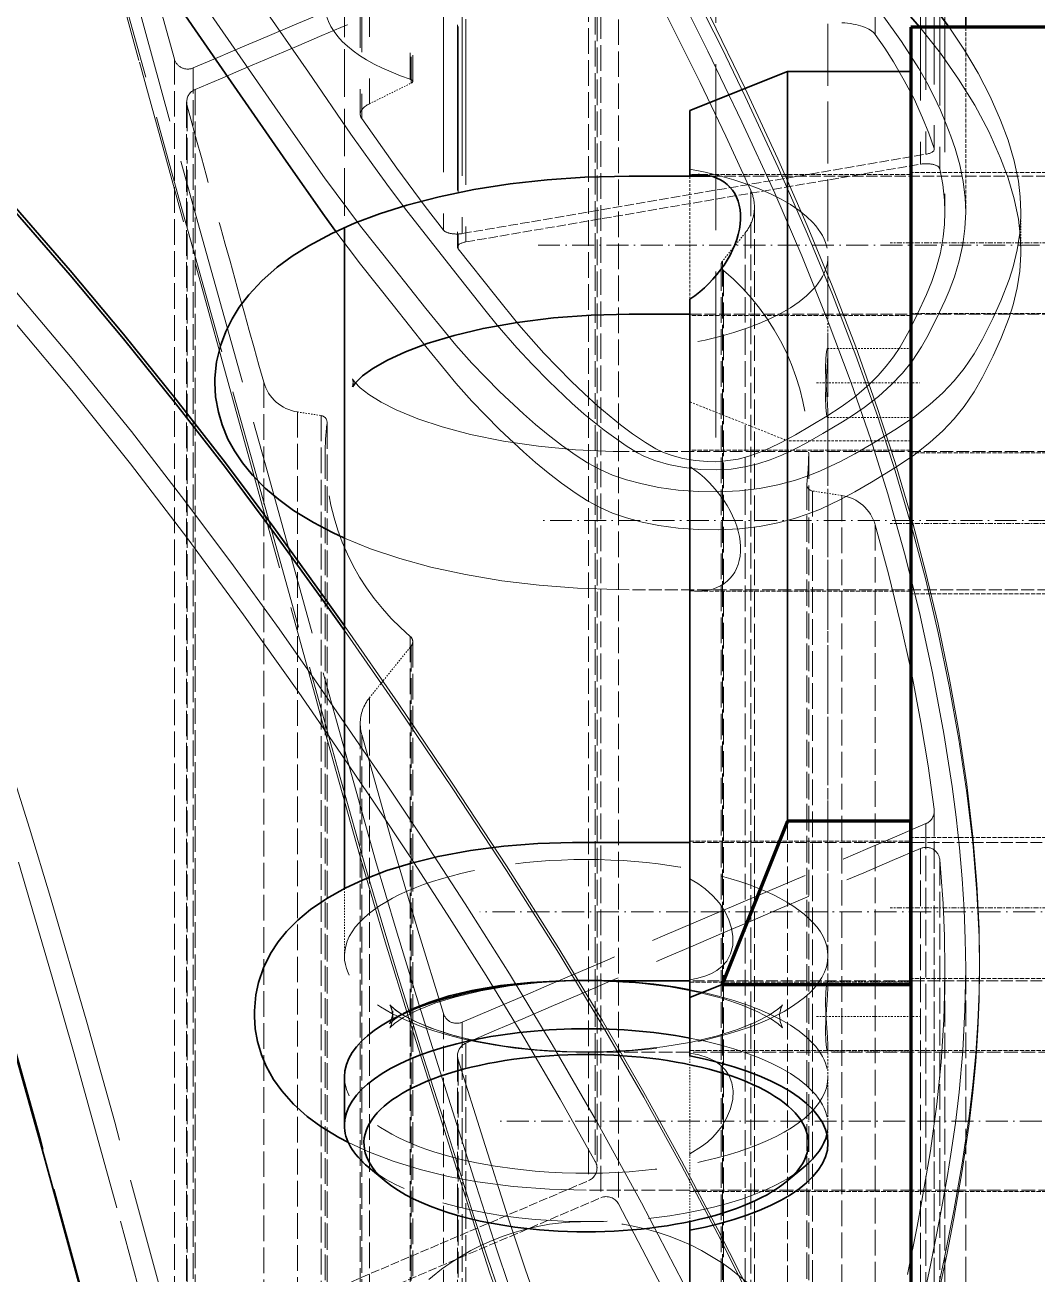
# Model space of a CAD drawing. Header units: millimetres. Extents: x 4398 to 33805, y 3079 to 23874.
# Drawn here: x 13960.8 to 14034, y 11442.7 to 11533.1 of the extents above; entities that cross this region are included whole.
import ezdxf

# ---------------------------------------------------------------- set-up
doc = ezdxf.new("R2010")
doc.units = ezdxf.units.MM
doc.linetypes.add('DASHDOT', pattern=[18.5, 12, -3, 0.5, -3])
doc.linetypes.add('DASHED', pattern=[15, 12, -3])

# ---------------------------------------------------------------- blocks, each defined once
blk = doc.blocks.new('A$C55E021B5')
at = {"color": 7, "linetype": 'DASHED', "lineweight": 13}
for p, q in [((1196.273, 1962.982), (1196.273, 1211.001)), ((1229.757, 1959.518), (1229.757, 1207.614)), ((1229.867, 1959.389), (1229.867, 1207.489)), ((1229.933, 1959.675), (1229.933, 1207.766)), ((1232.892, 1957.831), (1232.892, 1205.987)), ((1233.446, 1956.715), (1233.446, 1204.92)), ((1233.553, 1957.048), (1233.553, 1205.238)), ((1192.012, 1954.433), (1192.012, 1202.757)), ((1192.003, 1954.38), (1192.003, 1202.707)), ((1192.61, 1953.99), (1192.61, 1202.34)), ((1191.608, 1952.873), (1191.608, 1201.293)), ((1192.998, 1953.225), (1192.998, 1201.623)), ((1191.233, 1949.479), (1191.233, 1198.149)), ((1226.184, 1947.782), (1226.184, 1196.596)), ((1227.532, 1948.053), (1227.532, 1196.843)), ((1225.909, 1947.118), (1225.909, 1195.992)), ((1226.468, 1946.58), (1226.468, 1195.504)), ((1226.515, 1946.714), (1226.515, 1195.626)), ((1207.823, 1928.848), (1207.823, 1180.087))]:
    blk.add_line(p, q, dxfattribs=at)
at = {"color": 7, "linetype": 'DASHED', "lineweight": 13, "ltscale": 0.374806}
blk.add_line((1199.701, 1369.197), (1199.701, 1144.314), dxfattribs=at)
at = {"color": 7, "linetype": 'DASHED', "lineweight": 13, "ltscale": 0.286951}
blk.add_line((1234.701, 1369.197), (1234.701, 1197.026), dxfattribs=at)
at = {"color": 7, "lineweight": 35, "ltscale": 0.059854}
blk.add_line((1189.733, 1247.442), (1189.733, 1211.53), dxfattribs=at)
at = {"color": 7, "linetype": 'DASHED', "lineweight": 13, "ltscale": 0.15445}
blk.add_line((1216.417, 1221.642), (1216.417, 1128.972), dxfattribs=at)
at = {"color": 7, "linetype": 'DASHED', "lineweight": 13, "ltscale": 0.154446}
blk.add_line((1216.541, 1222.118), (1216.541, 1129.451), dxfattribs=at)
at = {"color": 7, "linetype": 'DASHED', "lineweight": 13, "ltscale": 0.154457}
blk.add_line((1217.023, 1220.733), (1217.023, 1128.059), dxfattribs=at)
at = {"color": 7, "linetype": 'DASHED', "lineweight": 13, "ltscale": 0.154467}
blk.add_line((1216.136, 1219.496), (1216.136, 1126.816), dxfattribs=at)
at = {"color": 7, "linetype": 'DASHED', "lineweight": 13, "ltscale": 0.15447}
blk.add_line((1214.86, 1219.053), (1214.86, 1126.371), dxfattribs=at)
at = {"color": 7, "lineweight": 35, "ltscale": 0.025}
blk.add_line((1193.701, 1211.53), (1178.701, 1211.53), dxfattribs=at)
at = {"color": 7, "lineweight": 140, "ltscale": 0.025}
blk.add_line((1178.701, 1211.53), (1193.701, 1211.53), dxfattribs=at)
at = {"color": 7, "linetype": 'DASHED', "lineweight": 13, "ltscale": 0.022307}
blk.add_line((1189.733, 1211.53), (1189.733, 1198.146), dxfattribs=at)
at = {"color": 7, "lineweight": 35, "ltscale": 0.2}
blk.add_line((1193.701, 1211.53), (1193.701, 1091.53), dxfattribs=at)
at = {"color": 7, "lineweight": 140, "ltscale": 0.2}
blk.add_line((1193.701, 1211.53), (1193.701, 1091.53), dxfattribs=at)
at = {"color": 7, "linetype": 'DASHED', "lineweight": 13, "ltscale": 0.154535}
blk.add_line((1247.01, 1209.231), (1247.01, 1116.51), dxfattribs=at)
at = {"color": 7, "linetype": 'DASHED', "lineweight": 13, "ltscale": 0.090408}
blk.add_line((1193.701, 1154.077), (1193.701, 1208.322), dxfattribs=at)
at = {"color": 7, "lineweight": 35, "ltscale": 0.014882}
for p, q in [((1202.63, 1208.322), (1193.701, 1208.322)), ((1202.63, 1154.077), (1193.701, 1154.077))]:
    blk.add_line(p, q, dxfattribs=at)
at = {"color": 7, "lineweight": 35, "ltscale": 0.012688}
blk.add_line((1202.63, 1208.322), (1209.701, 1205.502), dxfattribs=at)
at = {"color": 7, "lineweight": 35, "ltscale": 0.090408}
blk.add_line((1202.63, 1154.077), (1202.63, 1208.322), dxfattribs=at)
at = {"color": 7, "linetype": 'DASHED', "lineweight": 13, "ltscale": 0.154538}
blk.add_line((1245.651, 1208.58), (1245.651, 1115.857), dxfattribs=at)
at = {"color": 7, "linetype": 'DASHED', "lineweight": 13, "ltscale": 0.005629}
blk.add_line((1232.892, 1205.987), (1229.867, 1207.489), dxfattribs=at)
at = {"color": 7, "linetype": 'DASHED', "lineweight": 13, "ltscale": 0.154546}
blk.add_line((1245.514, 1207.022), (1245.514, 1114.294), dxfattribs=at)
at = {"color": 7, "linetype": 'DASHED', "lineweight": 13, "ltscale": 0.154551}
blk.add_line((1246.12, 1206.112), (1246.12, 1113.381), dxfattribs=at)
at = {"color": 7, "lineweight": 35, "ltscale": 0.007801}
blk.add_line((1209.701, 1200.821), (1209.701, 1205.502), dxfattribs=at)
at = {"color": 7, "linetype": 'DASHED', "lineweight": 13, "ltscale": 0.154552}
blk.add_line((1246.085, 1205.852), (1246.085, 1113.121), dxfattribs=at)
at = {"color": 7, "linetype": 'DASHED', "lineweight": 13, "ltscale": 0.05677}
blk.add_line((1226.184, 1196.596), (1192.61, 1202.34), dxfattribs=at)
at = {"color": 7, "linetype": 'DASHED', "lineweight": 13, "ltscale": 0.055648}
blk.add_line((1225.909, 1195.992), (1192.998, 1201.623), dxfattribs=at)
at = {"color": 7, "linetype": 'DASHED', "lineweight": 13, "ltscale": 0.068356}
blk.add_line((1208.214, 1200.762), (1167.201, 1200.762), dxfattribs=at)
at = {"color": 7, "linetype": 'DASHED', "lineweight": 13, "ltscale": 0.025}
for p, q in [((1178.701, 1201.017), (1193.701, 1201.017)), ((1178.701, 1190.817), (1193.701, 1190.817)), ((1178.701, 1180.723), (1193.701, 1180.723)), ((1178.701, 1170.523), (1193.701, 1170.523)), ((1178.701, 1152.886), (1193.701, 1152.886)), ((1178.701, 1142.686), (1193.701, 1142.686)), ((1178.701, 1137.462), (1193.701, 1137.462)), ((1178.701, 1127.262), (1193.701, 1127.262))]:
    blk.add_line(p, q, dxfattribs=at)
at = {"color": 7, "linetype": 'DASHED', "lineweight": 13, "ltscale": 0.025658}
for p, q in [((1193.701, 1200.862), (1209.096, 1200.862)), ((1193.701, 1170.721), (1209.096, 1170.721))]:
    blk.add_line(p, q, dxfattribs=at)
at = {"color": 7, "lineweight": 35, "ltscale": 0.009775}
blk.add_line((1214.079, 1200.762), (1208.214, 1200.762), dxfattribs=at)
at = {"color": 7, "lineweight": 35, "ltscale": 9.91821e-05}
blk.add_line((1209.701, 1200.821), (1209.701, 1200.762), dxfattribs=at)
at = {"color": 7, "linetype": 'DASHED', "lineweight": 13, "ltscale": 0.015967}
blk.add_line((1209.701, 1200.762), (1209.701, 1191.182), dxfattribs=at)
at = {"color": 7, "linetype": 'DASHED', "lineweight": 13, "ltscale": 0.154579}
blk.add_line((1205.286, 1199.715), (1205.286, 1106.968), dxfattribs=at)
at = {"color": 7, "linetype": 'DASHED', "lineweight": 13, "ltscale": 0.004585}
blk.add_line((1185.733, 1198.147), (1185.733, 1195.396), dxfattribs=at)
at = {"color": 7, "linetype": 'DASHED', "lineweight": 13, "ltscale": 0.154583}
for p, q in [((1205.027, 1198.506), (1205.027, 1105.756)), ((1232.892, 1162.999), (1232.892, 1070.25))]:
    blk.add_line(p, q, dxfattribs=at)
at = {"color": 7, "lineweight": 35, "ltscale": 0.079728}
blk.add_line((1234.701, 1197.026), (1234.701, 1149.189), dxfattribs=at)
at = {"color": 7, "linetype": 'DASHED', "lineweight": 13, "ltscale": 0.154589}
blk.add_line((1205.688, 1196.643), (1205.688, 1103.889), dxfattribs=at)
at = {"color": 7, "linetype": 'DASHED', "lineweight": 13, "ltscale": 0.004339}
blk.add_line((1205.688, 1196.643), (1207.327, 1194.62), dxfattribs=at)
at = {"color": 7, "linetype": 'DASHDOT', "lineweight": 13, "ltscale": 0.132204}
blk.add_line((1220.689, 1195.762), (1141.367, 1195.762), dxfattribs=at)
at = {"color": 7, "linetype": 'DASHDOT', "lineweight": 13, "ltscale": 0.03}
for p, q in [((1177.201, 1195.917), (1195.201, 1195.917)), ((1177.201, 1175.623), (1195.201, 1175.623)), ((1177.201, 1147.786), (1195.201, 1147.786))]:
    blk.add_line(p, q, dxfattribs=at)
at = {"color": 7, "linetype": 'DASHED', "lineweight": 13, "ltscale": 0.011463}
for p, q in [((1199.701, 1188.084), (1199.701, 1194.962)), ((1199.701, 1130.769), (1199.701, 1137.647))]:
    blk.add_line(p, q, dxfattribs=at)
at = {"color": 7, "linetype": 'DASHED', "lineweight": 13, "ltscale": 0.154595}
for p, q in [((1207.327, 1194.62), (1207.327, 1101.863)), ((1229.867, 1166.747), (1229.867, 1073.99))]:
    blk.add_line(p, q, dxfattribs=at)
at = {"color": 7, "linetype": 'DASHED', "lineweight": 13, "ltscale": 0.154596}
for p, q in [((1207.437, 1194.309), (1207.437, 1101.552)), ((1229.757, 1167.059), (1229.757, 1074.302))]:
    blk.add_line(p, q, dxfattribs=at)
at = {"color": 7, "linetype": 'DASHED', "lineweight": 13, "ltscale": 0.154597}
for p, q in [((1207.261, 1193.932), (1207.261, 1101.173)), ((1229.933, 1167.438), (1229.933, 1074.68))]:
    blk.add_line(p, q, dxfattribs=at)
at = {"color": 7, "lineweight": 35, "ltscale": 0.084221}
blk.add_line((1209.701, 1141.31), (1209.701, 1191.842), dxfattribs=at)
at = {"color": 7, "linetype": 'DASHED', "lineweight": 13, "ltscale": 0.070834}
for p, q in [((1209.701, 1190.762), (1167.201, 1190.762)), ((1167.201, 1152.517), (1209.701, 1152.517)), ((1167.201, 1142.517), (1209.701, 1142.517))]:
    blk.add_line(p, q, dxfattribs=at)
at = {"color": 7, "linetype": 'DASHED', "lineweight": 13, "ltscale": 0.026667}
for p, q in [((1193.701, 1190.662), (1209.701, 1190.662)), ((1193.701, 1180.921), (1209.701, 1180.921)), ((1209.701, 1152.617), (1193.701, 1152.617)), ((1209.701, 1142.417), (1193.701, 1142.417)), ((1209.701, 1137.462), (1193.701, 1137.462)), ((1209.701, 1127.262), (1193.701, 1127.262))]:
    blk.add_line(p, q, dxfattribs=at)
at = {"color": 7, "lineweight": 35, "ltscale": 0.007297}
blk.add_line((1214.079, 1190.762), (1209.701, 1190.762), dxfattribs=at)
at = {"color": 7, "linetype": 'DASHED', "lineweight": 13, "ltscale": 0.010048}
for p, q in [((1199.73, 1188.291), (1193.701, 1188.291)), ((1199.73, 1183.291), (1193.701, 1183.291)), ((1199.73, 1142.44), (1193.701, 1142.44)), ((1199.73, 1137.44), (1193.701, 1137.44))]:
    blk.add_line(p, q, dxfattribs=at)
at = {"color": 7, "linetype": 'DASHDOT', "lineweight": 13, "ltscale": 0.012426}
for p, q in [((1200.535, 1185.791), (1193.08, 1185.791)), ((1200.535, 1139.94), (1193.08, 1139.94))]:
    blk.add_line(p, q, dxfattribs=at)
at = {"color": 7, "linetype": 'DASHED', "lineweight": 13, "ltscale": 0.154612}
blk.add_line((1240.537, 1185.834), (1240.537, 1093.068), dxfattribs=at)
at = {"color": 7, "linetype": 'DASHED', "lineweight": 13, "ltscale": 0.012688}
blk.add_line((1209.701, 1184.421), (1202.63, 1181.601), dxfattribs=at)
at = {"color": 7, "linetype": 'DASHED', "lineweight": 13, "ltscale": 0.068777}
blk.add_line((1199.701, 1142.232), (1199.701, 1183.499), dxfattribs=at)
at = {"color": 7, "linetype": 'DASHED', "lineweight": 13, "ltscale": 0.002912}
blk.add_line((1238.105, 1183.689), (1236.379, 1183.424), dxfattribs=at)
at = {"color": 7, "linetype": 'DASHED', "lineweight": 13, "ltscale": 0.154613}
for p, q in [((1236.379, 1183.424), (1236.379, 1090.656)), ((1238.105, 1183.689), (1238.105, 1090.921)), ((1235.959, 1182.871), (1235.959, 1090.103)), ((1200.814, 1177.965), (1200.814, 1085.197)), ((1201.234, 1178.518), (1201.234, 1085.75)), ((1201.238, 1178.456), (1201.238, 1085.688)), ((1198.701, 1177.641), (1198.701, 1084.873))]:
    blk.add_line(p, q, dxfattribs=at)
at = {"color": 7, "linetype": 'DASHED', "lineweight": 13, "ltscale": 0.000103987}
blk.add_line((1235.955, 1182.933), (1235.959, 1182.871), dxfattribs=at)
at = {"color": 7, "linetype": 'DASHED', "lineweight": 13, "ltscale": 0.154614}
for p, q in [((1235.955, 1182.933), (1235.955, 1090.165)), ((1201.096, 1180.694), (1201.096, 1087.926)), ((1236.097, 1180.696), (1236.097, 1087.927))]:
    blk.add_line(p, q, dxfattribs=at)
at = {"color": 7, "linetype": 'DASHED', "lineweight": 13, "ltscale": 0.014882}
blk.add_line((1193.701, 1181.601), (1202.63, 1181.601), dxfattribs=at)
at = {"color": 7, "linetype": 'DASHED', "lineweight": 13, "ltscale": 0.106987}
blk.add_line((1202.63, 1117.409), (1202.63, 1181.601), dxfattribs=at)
at = {"color": 7, "linetype": 'DASHED', "lineweight": 13, "ltscale": 0.07813}
for p, q in [((1167.201, 1180.821), (1214.079, 1180.821)), ((1167.201, 1170.821), (1214.079, 1170.821))]:
    blk.add_line(p, q, dxfattribs=at)
at = {"color": 7, "linetype": 'DASHED', "lineweight": 13, "ltscale": 0.003564}
blk.add_line((1198.701, 1177.641), (1200.814, 1177.965), dxfattribs=at)
at = {"color": 7, "linetype": 'DASHED', "lineweight": 13, "ltscale": 0.000103606}
blk.add_line((1201.238, 1178.456), (1201.234, 1178.518), dxfattribs=at)
at = {"color": 7, "linetype": 'DASHDOT', "lineweight": 13, "ltscale": 0.132001}
for p, q in [((1141.479, 1175.821), (1220.68, 1175.821)), ((1144.601, 1132.362), (1223.802, 1132.362))]:
    blk.add_line(p, q, dxfattribs=at)
at = {"color": 7, "linetype": 'DASHED', "lineweight": 13, "ltscale": 0.154611}
blk.add_line((1196.273, 1175.508), (1196.273, 1082.741), dxfattribs=at)
at = {"color": 7, "linetype": 'DASHED', "lineweight": 13, "ltscale": 0.008027}
blk.add_line((1232.892, 1162.999), (1229.867, 1166.747), dxfattribs=at)
at = {"color": 7, "linetype": 'DASHED', "lineweight": 13, "ltscale": 0.154576}
blk.add_line((1233.553, 1161.128), (1233.553, 1068.382), dxfattribs=at)
at = {"color": 7, "linetype": 'DASHED', "lineweight": 13, "ltscale": 0.154573}
blk.add_line((1233.446, 1160.335), (1233.446, 1067.591), dxfattribs=at)
at = {"color": 7, "linetype": 'DASHED', "lineweight": 13, "ltscale": 0.154548}
blk.add_line((1192.003, 1154.805), (1192.003, 1062.076), dxfattribs=at)
at = {"color": 7, "linetype": 'DASHED', "lineweight": 13, "ltscale": 0.154549}
blk.add_line((1192.012, 1154.931), (1192.012, 1062.201), dxfattribs=at)
at = {"color": 7, "linetype": 'DASHED', "lineweight": 13, "ltscale": 0.154543}
blk.add_line((1192.61, 1153.889), (1192.61, 1061.163), dxfattribs=at)
at = {"color": 7, "lineweight": 35, "ltscale": 0.019714}
blk.add_line((1193.701, 1154.077), (1193.701, 1142.248), dxfattribs=at)
at = {"color": 7, "lineweight": 140, "ltscale": 0.019714}
blk.add_line((1193.701, 1142.248), (1193.701, 1154.077), dxfattribs=at)
at = {"color": 7, "lineweight": 140, "ltscale": 0.014882}
blk.add_line((1193.701, 1154.077), (1202.63, 1154.077), dxfattribs=at)
at = {"color": 7, "lineweight": 35, "ltscale": 0.021225}
blk.add_line((1202.63, 1154.077), (1207.348, 1142.248), dxfattribs=at)
at = {"color": 7, "lineweight": 140, "ltscale": 0.021225}
blk.add_line((1202.63, 1154.077), (1207.348, 1142.248), dxfattribs=at)
at = {"color": 7, "linetype": 'DASHED', "lineweight": 13, "ltscale": 0.003284}
blk.add_line((1209.701, 1152.617), (1209.701, 1150.647), dxfattribs=at)
at = {"color": 7, "linetype": 'DASHED', "lineweight": 13, "ltscale": 0.154533}
blk.add_line((1192.998, 1152.096), (1192.998, 1059.376), dxfattribs=at)
at = {"color": 7, "lineweight": 35, "ltscale": 0.014166}
blk.add_line((1209.701, 1152.517), (1218.201, 1152.517), dxfattribs=at)
at = {"color": 7, "linetype": 'DASHED', "lineweight": 13, "ltscale": 0.154529}
blk.add_line((1191.608, 1151.271), (1191.608, 1058.554), dxfattribs=at)
at = {"color": 7, "linetype": 'DASHED', "lineweight": 13, "ltscale": 0.001252}
blk.add_line((1209.701, 1150.647), (1209.701, 1149.896), dxfattribs=at)
at = {"color": 7, "linetype": 'DASHED', "lineweight": 13, "ltscale": 0.008126}
blk.add_line((1234.701, 1149.189), (1234.701, 1144.314), dxfattribs=at)
at = {"color": 7, "linetype": 'DASHDOT', "lineweight": 13, "ltscale": 0.134001}
blk.add_line((1144.501, 1147.517), (1224.902, 1147.517), dxfattribs=at)
at = {"color": 7, "linetype": 'DASHED', "lineweight": 13, "ltscale": 0.000942993}
blk.add_line((1188.733, 1143.966), (1188.733, 1143.4), dxfattribs=at)
at = {"color": 7, "linetype": 'DASHED', "lineweight": 13, "ltscale": 0.154478}
blk.add_line((1189.733, 1143.4), (1189.733, 1050.713), dxfattribs=at)
at = {"color": 7, "linetype": 'DASHED', "lineweight": 13, "ltscale": 0.154477}
blk.add_line((1191.233, 1143.378), (1191.233, 1050.692), dxfattribs=at)
at = {"color": 7, "lineweight": 35, "ltscale": 0.022745}
blk.add_line((1207.348, 1142.248), (1193.701, 1142.248), dxfattribs=at)
at = {"color": 7, "linetype": 'DASHED', "lineweight": 13, "ltscale": 0.041399}
blk.add_line((1193.701, 1142.248), (1193.701, 1117.409), dxfattribs=at)
at = {"color": 7, "lineweight": 140, "ltscale": 0.022745}
blk.add_line((1207.348, 1142.248), (1193.701, 1142.248), dxfattribs=at)
at = {"color": 7, "lineweight": 35, "ltscale": 0.004223}
blk.add_line((1207.348, 1142.248), (1209.701, 1141.31), dxfattribs=at)
at = {"color": 7, "linetype": 'DASHED', "lineweight": 13, "ltscale": 0.000297165}
blk.add_line((1209.701, 1142.596), (1209.701, 1142.417), dxfattribs=at)
at = {"color": 7, "lineweight": 35, "ltscale": 0.009882}
blk.add_line((1209.701, 1142.517), (1215.63, 1142.517), dxfattribs=at)
at = {"color": 7, "linetype": 'DASHED', "lineweight": 13, "ltscale": 0.004285}
blk.add_line((1215.63, 1142.517), (1218.201, 1142.517), dxfattribs=at)
at = {"color": 7, "lineweight": 35, "ltscale": 0.007058}
for p, q in [((1209.701, 1137.075), (1209.701, 1141.31)), ((1209.701, 1120.229), (1209.701, 1124.464))]:
    blk.add_line(p, q, dxfattribs=at)
at = {"color": 7, "linetype": 'DASHED', "lineweight": 13, "ltscale": 0.154453}
blk.add_line((1227.532, 1140.139), (1227.532, 1047.467), dxfattribs=at)
at = {"color": 7, "linetype": 'DASHED', "lineweight": 13, "ltscale": 0.000664902}
blk.add_line((1231.201, 1140.339), (1231.201, 1139.94), dxfattribs=at)
at = {"color": 7, "lineweight": 35, "ltscale": 0.000664902}
blk.add_line((1241.201, 1140.339), (1241.201, 1139.94), dxfattribs=at)
at = {"color": 7, "linetype": 'DASHED', "lineweight": 13, "ltscale": 0.154448}
blk.add_line((1226.184, 1139.522), (1226.184, 1046.853), dxfattribs=at)
at = {"color": 7, "linetype": 'DASHED', "lineweight": 13, "ltscale": 0.083334}
for p, q in [((1167.201, 1137.362), (1217.201, 1137.362)), ((1167.201, 1127.362), (1217.201, 1127.362))]:
    blk.add_line(p, q, dxfattribs=at)
at = {"color": 7, "linetype": 'DASHED', "lineweight": 13, "ltscale": 0.154435}
blk.add_line((1225.909, 1138.01), (1225.909, 1045.348), dxfattribs=at)
at = {"color": 7, "linetype": 'DASHED', "lineweight": 13, "ltscale": 0.00264}
blk.add_line((1209.701, 1137.076), (1209.701, 1135.491), dxfattribs=at)
at = {"color": 7, "linetype": 'DASHED', "lineweight": 13, "ltscale": 0.154425}
blk.add_line((1226.468, 1136.789), (1226.468, 1044.134), dxfattribs=at)
at = {"color": 7, "linetype": 'DASHED', "lineweight": 13, "ltscale": 0.154428}
blk.add_line((1226.515, 1137.092), (1226.515, 1044.435), dxfattribs=at)
at = {"color": 7, "linetype": 'DASHED', "lineweight": 13, "ltscale": 0.005832}
blk.add_line((1199.701, 1135.566), (1199.701, 1132.066), dxfattribs=at)
at = {"color": 7, "linetype": 'DASHED', "lineweight": 13, "ltscale": 0.009421}
blk.add_line((1209.701, 1135.491), (1209.701, 1129.839), dxfattribs=at)
at = {"color": 7, "lineweight": 35, "ltscale": 0.005832}
blk.add_line((1234.701, 1135.566), (1234.701, 1132.066), dxfattribs=at)
at = {"color": 7, "linetype": 'DASHED', "lineweight": 13, "ltscale": 0.008149}
blk.add_line((1209.701, 1125.094), (1209.701, 1129.984), dxfattribs=at)
at = {"color": 7, "lineweight": 35, "ltscale": 0.002753}
blk.add_line((1202.717, 1127.979), (1201.443, 1129.031), dxfattribs=at)
at = {"color": 7, "lineweight": 35, "ltscale": 0.002752}
blk.add_line((1231.686, 1127.979), (1232.959, 1129.031), dxfattribs=at)
at = {"color": 7, "linetype": 'DASHED', "lineweight": 13, "ltscale": 0.051866}
blk.add_line((1245.651, 1115.857), (1217.023, 1128.059), dxfattribs=at)
at = {"color": 7, "linetype": 'DASHED', "lineweight": 13, "ltscale": 0.053225}
blk.add_line((1245.514, 1114.294), (1216.136, 1126.816), dxfattribs=at)
at = {"color": 7, "lineweight": 35, "ltscale": 0.001051}
blk.add_line((1209.701, 1124.464), (1209.701, 1125.094), dxfattribs=at)
at = {"color": 7, "linetype": 'DASHED', "lineweight": 13}
for points in [[(1252.259, 1219.491), (1246.8, 1199.587), (1241.243, 1179.664), (1236.539, 1162.714), (1234.972, 1157.058), (1233.152, 1150.645), (1230.936, 1143.219), (1228.97, 1136.976), (1227.492, 1132.332), (1225.302, 1125.39), (1224.371, 1122.537), (1223.53, 1120.072)], [(1250.505, 1216.313), (1245.317, 1197.405), (1240.247, 1179.248), (1235.275, 1161.325), (1233.4, 1154.591), (1232.443, 1151.229), (1230.967, 1146.196), (1229.322, 1140.83), (1227.624, 1135.478), (1225.168, 1127.712), (1223.65, 1122.975), (1222.857, 1120.618)], [(1252.747, 1220.696), (1249.538, 1209.003), (1242.611, 1183.973), (1236.747, 1162.904), (1236.276, 1161.195), (1233.605, 1151.654), (1231.753, 1145.335), (1230, 1139.653), (1227.15, 1130.684), (1225.247, 1124.653), (1224.167, 1121.363), (1222.611, 1116.958)], [(1208.215, 1212.254), (1205.711, 1207.133), (1203.327, 1202.01), (1201.204, 1197.182), (1199.395, 1192.804), (1197.693, 1188.388), (1196.113, 1183.94), (1194.847, 1180.039), (1193.685, 1176.107), (1192.633, 1172.146), (1191.729, 1168.324), (1190.93, 1164.473), (1190.235, 1160.595), (1189.651, 1156.723), (1189.205, 1152.961), (1188.916, 1149.501), (1188.765, 1146.286), (1188.733, 1143.966)], [(1209.135, 1213.511), (1207.394, 1210.034), (1205.69, 1206.523), (1203.302, 1201.389), (1201.182, 1196.564), (1199.375, 1192.188), (1197.675, 1187.774), (1196.098, 1183.329), (1194.833, 1179.429), (1193.673, 1175.499), (1192.622, 1171.538), (1191.717, 1167.704), (1190.917, 1163.84), (1190.228, 1159.988), (1189.646, 1156.12), (1189.218, 1152.522), (1188.914, 1148.903), (1188.764, 1145.691), (1188.733, 1143.4)], [(1209.964, 1212.939), (1208.395, 1209.808), (1205.925, 1204.687), (1203.557, 1199.519), (1201.599, 1194.984), (1199.747, 1190.41), (1198.018, 1185.801), (1196.606, 1181.697), (1195.367, 1177.752), (1194.156, 1173.475), (1193.075, 1169.163), (1192.128, 1164.814), (1191.315, 1160.425), (1190.719, 1156.576), (1190.429, 1154.359), (1190.184, 1152.134), (1189.987, 1149.904), (1189.843, 1147.669), (1189.76, 1145.536), (1189.733, 1143.4)], [(1195.781, 1212.447), (1194.366, 1210.498), (1193.119, 1208.532), (1192.556, 1207.534), (1192.036, 1206.53), (1191.564, 1205.53), (1191.135, 1204.521), (1190.799, 1203.643), (1190.5, 1202.758), (1190.167, 1201.57), (1189.921, 1200.376), (1189.773, 1199.178), (1189.733, 1198.146)], [(1207.596, 1177.895), (1209.089, 1177.92), (1210.543, 1178.036), (1211.932, 1178.23), (1213.148, 1178.473), (1214.283, 1178.773), (1215.301, 1179.123), (1216.191, 1179.513), (1217.099, 1180.008), (1217.933, 1180.545), (1218.981, 1181.281), (1219.96, 1182.028), (1220.879, 1182.783), (1221.746, 1183.543), (1223.464, 1185.17), (1224.484, 1186.194), (1225.469, 1187.226), (1226.638, 1188.532), (1227.395, 1189.427), (1228.812, 1191.185), (1231.166, 1194.159), (1233.529, 1197.14), (1236.145, 1200.637), (1238.921, 1204.588), (1242.671, 1210.024), (1245.515, 1214.098)], [(1207.762, 1179.489), (1208.934, 1179.523), (1210.113, 1179.657), (1211.233, 1179.875), (1212.233, 1180.164), (1213.023, 1180.488), (1213.481, 1180.725), (1214.298, 1181.229), (1215.898, 1182.365), (1217.343, 1183.533), (1218.233, 1184.32), (1219.905, 1185.915), (1221.095, 1187.122), (1222.226, 1188.337), (1223.635, 1189.975), (1224.527, 1191.073), (1226.267, 1193.277), (1228.241, 1195.755), (1230.19, 1198.236), (1231.441, 1199.901), (1232.654, 1201.57), (1234.227, 1203.802), (1237.306, 1208.272), (1240.805, 1213.3)], [(1255.973, 1241.103), (1254.414, 1235.816), (1252.896, 1230.516), (1251.405, 1225.205), (1248.762, 1215.628), (1247.01, 1209.231)], [(1258.828, 1192.781), (1254.418, 1187.567), (1250.122, 1182.26), (1246.486, 1177.574), (1242.927, 1172.815), (1239.429, 1167.984), (1236.837, 1164.311), (1231.741, 1156.887), (1229.24, 1153.141), (1225.957, 1148.099), (1222.755, 1143.013), (1219.656, 1137.897), (1216.354, 1132.187), (1213.199, 1126.445), (1210.183, 1120.663)], [(1226.267, 1038.584), (1228.241, 1044.758), (1230.19, 1050.939), (1231.441, 1055.086), (1232.654, 1059.245), (1234.227, 1064.804), (1237.306, 1075.942), (1240.805, 1088.468), (1247.754, 1113.54), (1251.182, 1126.093), (1254.265, 1137.226), (1255.847, 1142.782), (1258.301, 1151.095)], [(1231.166, 1040.783), (1233.529, 1048.209), (1234.86, 1052.56), (1237.084, 1060.201), (1238.921, 1066.764), (1242.671, 1080.307), (1245.515, 1090.455), (1252.534, 1115.871), (1256.711, 1131.115), (1259.242, 1140.119)], [(1292.613, 1224.924), (1287.605, 1220.392), (1283.199, 1216.251), (1278.867, 1212.033), (1274.607, 1207.741), (1270.42, 1203.378), (1266.306, 1198.946), (1262.267, 1194.447), (1258.311, 1189.879), (1254.442, 1185.241), (1250.189, 1179.922), (1246.045, 1174.507), (1241.994, 1168.993), (1238.01, 1163.376), (1235.28, 1159.431), (1232.572, 1155.441), (1229.893, 1151.41), (1227.253, 1147.346), (1224.445, 1142.899), (1221.717, 1138.431), (1219.082, 1133.949), (1216.541, 1129.451)], [(1214.86, 1219.053), (1211.839, 1213.321), (1208.946, 1207.531), (1207.085, 1203.636), (1205.286, 1199.715)], [(1190.931, 1211.53), (1189.82, 1209.872), (1188.827, 1208.201), (1187.954, 1206.515), (1187.202, 1204.814), (1186.659, 1203.349), (1186.223, 1201.873), (1185.913, 1200.382), (1185.778, 1199.265), (1185.733, 1198.147)], [(1193.052, 1211.529), (1191.567, 1209.652), (1190.247, 1207.781), (1189.078, 1205.894), (1188.063, 1203.988), (1187.202, 1202.062), (1186.659, 1200.598), (1186.223, 1199.121), (1185.913, 1197.631), (1185.778, 1196.514), (1185.733, 1195.396)], [(1196.273, 1211.001), (1195.592, 1210.012), (1194.955, 1209.018), (1194.174, 1207.685), (1193.471, 1206.34), (1192.846, 1204.98), (1192.4, 1203.873), (1192.012, 1202.757)], [(1227.532, 1196.843), (1228.866, 1198.556), (1230.917, 1201.324), (1233.446, 1204.92)], [(1191.608, 1201.293), (1191.388, 1200.152), (1191.261, 1199.009), (1191.233, 1198.149)], [(1185.733, 1198.147), (1185.736, 1197.851), (1185.815, 1196.632), (1185.999, 1195.415), (1186.287, 1194.201), (1186.575, 1193.279), (1187.18, 1191.738), (1187.748, 1190.498), (1188.513, 1188.957), (1189.121, 1187.893), (1189.846, 1186.826), (1190.563, 1185.944), (1191.385, 1185.076), (1192.316, 1184.224), (1193.516, 1183.284), (1194.852, 1182.386), (1196.555, 1181.355), (1197.763, 1180.654), (1198.794, 1180.096), (1200.242, 1179.414), (1201.144, 1179.058), (1202.128, 1178.729), (1203.335, 1178.407), (1204.661, 1178.148), (1206.093, 1177.973), (1207.596, 1177.895)], [(1189.733, 1198.146), (1189.785, 1196.97), (1189.939, 1195.797), (1190.195, 1194.626), (1190.55, 1193.459), (1190.933, 1192.454), (1191.22, 1191.786), (1191.841, 1190.454), (1192.54, 1189.077), (1192.932, 1188.392), (1193.614, 1187.37), (1194.315, 1186.498), (1195.125, 1185.642), (1196.046, 1184.811), (1197.074, 1184.014), (1197.997, 1183.389), (1198.653, 1182.977), (1200.068, 1182.132), (1201.317, 1181.414), (1201.982, 1181.06), (1203.038, 1180.558), (1203.881, 1180.221), (1204.771, 1179.934), (1205.712, 1179.707), (1206.707, 1179.554), (1207.762, 1179.489)], [(1191.233, 1198.149), (1191.264, 1197.25), (1191.356, 1196.351), (1191.562, 1195.204), (1191.866, 1194.06), (1192.188, 1193.124), (1192.566, 1192.188), (1193.213, 1190.776), (1193.819, 1189.554), (1194.501, 1188.352), (1194.959, 1187.67), (1195.477, 1186.995), (1196.062, 1186.329), (1196.715, 1185.675), (1197.814, 1184.732), (1198.75, 1184.049), (1199.785, 1183.38), (1202.04, 1182.042), (1203.094, 1181.464), (1203.936, 1181.054), (1204.796, 1180.699), (1205.501, 1180.462), (1206.199, 1180.28), (1207.301, 1180.113), (1207.823, 1180.087)], [(1207.596, 1175.144), (1209.089, 1175.169), (1210.543, 1175.284), (1211.932, 1175.479), (1213.148, 1175.722), (1214.283, 1176.023), (1215.301, 1176.372), (1216.191, 1176.762), (1217.099, 1177.257), (1217.933, 1177.794), (1218.981, 1178.53), (1219.96, 1179.277), (1220.879, 1180.032), (1221.746, 1180.792), (1223.464, 1182.419), (1224.484, 1183.443), (1225.469, 1184.475), (1226.638, 1185.781), (1227.395, 1186.676), (1228.812, 1188.434), (1231.166, 1191.408), (1233.529, 1194.389), (1235.313, 1196.746)], [(1185.733, 1195.396), (1185.736, 1195.1), (1185.815, 1193.881), (1185.999, 1192.663), (1186.287, 1191.45), (1186.575, 1190.528), (1187.18, 1188.987), (1187.748, 1187.747), (1188.513, 1186.206), (1189.121, 1185.141), (1189.846, 1184.075), (1190.563, 1183.193), (1191.385, 1182.325), (1192.316, 1181.473), (1193.516, 1180.533), (1194.852, 1179.635), (1196.555, 1178.605), (1197.763, 1177.903), (1198.794, 1177.345), (1200.242, 1176.663), (1201.144, 1176.307), (1202.128, 1175.978), (1203.335, 1175.655), (1204.661, 1175.397), (1206.093, 1175.221), (1207.596, 1175.144)], [(1220.273, 1187.947), (1221.194, 1188.967), (1222.072, 1189.995), (1223.745, 1192.071), (1226.468, 1195.504)], [(1255.973, 1148.55), (1257.485, 1153.557), (1259.054, 1158.551), (1260.258, 1162.222), (1261.508, 1165.88), (1263.399, 1171.104), (1265.419, 1176.284), (1267.522, 1181.267), (1269.765, 1186.192), (1272.147, 1191.053), (1274.669, 1195.844)], [(1199.73, 1188.291), (1199.727, 1188.291), (1199.724, 1188.289), (1199.72, 1188.284), (1199.714, 1188.267), (1199.701, 1188.084)], [(1199.742, 1184.257), (1199.862, 1185.995), (1199.88, 1186.88), (1199.857, 1187.554), (1199.801, 1188.059), (1199.751, 1188.264), (1199.741, 1188.283), (1199.736, 1188.288), (1199.732, 1188.291), (1199.73, 1188.291)], [(1207.823, 1180.087), (1208.404, 1180.096), (1209.303, 1180.177), (1210.207, 1180.33), (1210.982, 1180.528), (1211.605, 1180.752), (1212.167, 1181.021), (1212.906, 1181.467), (1213.845, 1182.109), (1214.729, 1182.765), (1216.361, 1184.114), (1217.348, 1185.012), (1218.294, 1185.922), (1220.273, 1187.947)], [(1199.742, 1187.325), (1199.862, 1185.587), (1199.88, 1184.702), (1199.857, 1184.029), (1199.801, 1183.524), (1199.751, 1183.318), (1199.741, 1183.3), (1199.736, 1183.294), (1199.732, 1183.292), (1199.73, 1183.291)], [(1234.079, 1185.791), (1234.104, 1186.008), (1234.126, 1186.081), (1234.125, 1186.078), (1234.115, 1186.06), (1233.957, 1185.841), (1233.561, 1185.442), (1232.942, 1184.957), (1232.044, 1184.395), (1230.966, 1183.842), (1229.399, 1183.19), (1227.626, 1182.599), (1225.566, 1182.054), (1223.186, 1181.573), (1220.643, 1181.203), (1217.984, 1180.954), (1215.257, 1180.833), (1214.079, 1180.821)], [(1199.73, 1183.291), (1199.727, 1183.292), (1199.724, 1183.294), (1199.72, 1183.299), (1199.714, 1183.315), (1199.701, 1183.499)], [(1192.012, 1154.931), (1192.454, 1158.077), (1192.972, 1161.207), (1193.66, 1164.821), (1194.44, 1168.409), (1195.311, 1171.971), (1196.273, 1175.508)], [(1234.701, 1174.556), (1232.812, 1173.791), (1230.696, 1173.08), (1228.436, 1172.459), (1225.942, 1171.912), (1223.307, 1171.468), (1220.593, 1171.139), (1217.821, 1170.925), (1215.017, 1170.827), (1214.079, 1170.821)], [(1234.701, 1168.216), (1230.806, 1162.611), (1226.85, 1156.76), (1222.971, 1150.837), (1219.193, 1144.846), (1216.056, 1139.657), (1213.031, 1134.425), (1210.304, 1129.494), (1207.674, 1124.525), (1205.138, 1119.516), (1204.46, 1118.139)], [(1234.701, 1167.877), (1230.806, 1162.271), (1226.85, 1156.421), (1222.971, 1150.498), (1219.193, 1144.506), (1216.056, 1139.318), (1213.031, 1134.085), (1210.304, 1129.155), (1207.674, 1124.185), (1204.667, 1118.221)], [(1227.532, 1140.139), (1229.396, 1146.175), (1231.17, 1152.231), (1233.446, 1160.335)], [(1191.233, 1143.378), (1191.267, 1145.748), (1191.37, 1148.114), (1191.608, 1151.271)], [(1209.701, 1142.596), (1209.108, 1142.712), (1208.539, 1142.879), (1208.128, 1143.048), (1207.747, 1143.26), (1207.356, 1143.565), (1207.031, 1143.937), (1206.75, 1144.463), (1206.597, 1145.068), (1206.578, 1145.725), (1206.674, 1146.337), (1206.867, 1146.94), (1207.144, 1147.514), (1207.552, 1148.127), (1208.036, 1148.677), (1208.579, 1149.161), (1209.124, 1149.554), (1209.701, 1149.896)], [(1247.01, 1116.51), (1251.328, 1132.275), (1253.354, 1139.515), (1255.973, 1148.55)], [(1188.733, 1143.966), (1188.762, 1141.733), (1188.851, 1139.501), (1188.999, 1137.247), (1189.206, 1134.998), (1189.474, 1132.73), (1189.984, 1129.323), (1190.6, 1125.869), (1191.279, 1122.381), (1191.646, 1120.652)], [(1188.733, 1143.4), (1188.762, 1141.167), (1188.851, 1138.935), (1188.999, 1136.681), (1189.206, 1134.431), (1189.474, 1132.164), (1189.984, 1128.759), (1190.6, 1125.304), (1191.105, 1122.679), (1191.745, 1119.645)], [(1189.733, 1143.4), (1189.787, 1140.418), (1189.945, 1137.438), (1190.208, 1134.466), (1190.476, 1132.209), (1190.802, 1129.961), (1191.054, 1128.426), (1191.606, 1125.364), (1192.273, 1121.946), (1192.638, 1120.229)], [(1193.946, 1121.272), (1193.254, 1124.728), (1192.926, 1126.465), (1192.281, 1130.217), (1191.817, 1133.577), (1191.511, 1136.626), (1191.317, 1139.684), (1191.255, 1141.531), (1191.233, 1143.378)], [(1199.73, 1142.44), (1199.727, 1142.439), (1199.724, 1142.437), (1199.72, 1142.432), (1199.714, 1142.416), (1199.701, 1142.232)], [(1199.742, 1138.406), (1199.862, 1140.144), (1199.88, 1141.029), (1199.857, 1141.702), (1199.801, 1142.207), (1199.751, 1142.413), (1199.741, 1142.431), (1199.736, 1142.437), (1199.732, 1142.439), (1199.73, 1142.44)], [(1220.772, 1137.514), (1218.482, 1137.382), (1216.162, 1137.375), (1213.866, 1137.494), (1211.653, 1137.734), (1209.576, 1138.087), (1207.691, 1138.536), (1206.244, 1138.99), (1204.936, 1139.518), (1203.956, 1140.029), (1203.326, 1140.459), (1203.045, 1140.714), (1203.004, 1140.761), (1202.997, 1140.77), (1203.007, 1140.755), (1203.023, 1140.727), (1203.117, 1140.501), (1203.199, 1140.042), (1203.165, 1139.566), (1203.003, 1139.119), (1202.998, 1139.111), (1202.997, 1139.11), (1203.017, 1139.135), (1203.299, 1139.399), (1203.866, 1139.796), (1204.766, 1140.282), (1205.901, 1140.763), (1207.291, 1141.229), (1209.124, 1141.697), (1211.132, 1142.069), (1213.349, 1142.341), (1213.631, 1142.366)], [(1213.631, 1142.366), (1215.92, 1142.498), (1218.24, 1142.505), (1220.536, 1142.386), (1222.75, 1142.145), (1224.826, 1141.793), (1226.711, 1141.343), (1228.158, 1140.889), (1229.466, 1140.362), (1230.446, 1139.85), (1231.076, 1139.42), (1231.357, 1139.166), (1231.399, 1139.118), (1231.405, 1139.11), (1231.395, 1139.125), (1231.379, 1139.153), (1231.285, 1139.379), (1231.204, 1139.837), (1231.237, 1140.313), (1231.399, 1140.76), (1231.405, 1140.769), (1231.405, 1140.77), (1231.385, 1140.745), (1231.103, 1140.48), (1230.536, 1140.084), (1229.636, 1139.597), (1228.501, 1139.116), (1227.111, 1138.651), (1225.278, 1138.182), (1223.27, 1137.81), (1221.053, 1137.539), (1220.772, 1137.514)], [(1199.742, 1141.474), (1199.862, 1139.736), (1199.88, 1138.851), (1199.857, 1138.177), (1199.801, 1137.672), (1199.751, 1137.467), (1199.741, 1137.448), (1199.736, 1137.443), (1199.732, 1137.44), (1199.73, 1137.44)], [(1231.201, 1139.94), (1231.264, 1140.429), (1231.373, 1140.716), (1231.404, 1140.767), (1231.405, 1140.77), (1231.4, 1140.763), (1231.316, 1140.671), (1230.995, 1140.396), (1230.402, 1140.003), (1229.47, 1139.52), (1228.212, 1139.01), (1226.703, 1138.534), (1224.987, 1138.12), (1222.826, 1137.745), (1220.513, 1137.492), (1218.111, 1137.372), (1217.201, 1137.362)], [(1230.419, 1140.141), (1231.02, 1139.764), (1231.386, 1139.462), (1231.427, 1139.418), (1231.443, 1139.398), (1231.446, 1139.395), (1231.444, 1139.399), (1231.44, 1139.404), (1231.43, 1139.42), (1231.345, 1139.587), (1231.224, 1140.025), (1231.201, 1140.339)], [(1199.73, 1137.44), (1199.727, 1137.44), (1199.724, 1137.442), (1199.72, 1137.447), (1199.714, 1137.464), (1199.701, 1137.647)], [(1209.701, 1129.984), (1208.849, 1130.514), (1208.428, 1130.842), (1208.034, 1131.205), (1207.71, 1131.557), (1207.416, 1131.938), (1207.036, 1132.569), (1206.756, 1133.248), (1206.598, 1133.953), (1206.573, 1134.552), (1206.656, 1135.121), (1206.847, 1135.636), (1207.12, 1136.06), (1207.468, 1136.414), (1207.876, 1136.698), (1208.44, 1136.964), (1209.054, 1137.154), (1209.701, 1137.284)], [(1220.273, 1117.843), (1221.603, 1121.588), (1222.848, 1125.359), (1224.65, 1131.065), (1226.468, 1136.789)], [(1234.412, 1130.803), (1233.009, 1130.152), (1231.173, 1129.452), (1229.23, 1128.858), (1227.187, 1128.364), (1225.06, 1127.969), (1222.494, 1127.632), (1219.863, 1127.43), (1217.201, 1127.362)], [(1214.86, 1126.371), (1211.716, 1120.373), (1209.739, 1116.427), (1207.819, 1112.457), (1205.286, 1106.968)]]:
    blk.add_lwpolyline(points, dxfattribs=at)
at = {"color": 7, "lineweight": 35}
for points in [[(1226.319, 1240.391), (1222.711, 1238.173), (1219.193, 1235.93), (1216.056, 1233.847), (1213.031, 1231.747), (1208.977, 1228.772), (1205.138, 1225.763), (1202.67, 1223.716), (1200.308, 1221.66), (1198.051, 1219.576), (1196.268, 1217.817), (1194.588, 1216.043), (1193.033, 1214.258), (1191.943, 1212.898), (1190.931, 1211.53)], [(1302.45, 1240.409), (1297.369, 1236.231), (1294.891, 1234.15), (1291.119, 1230.908), (1286.578, 1226.877), (1282.112, 1222.769), (1277.719, 1218.584), (1273.398, 1214.322), (1268.336, 1209.143), (1263.361, 1203.848), (1258.508, 1198.475), (1254.555, 1193.928), (1250.682, 1189.307), (1246.898, 1184.616), (1243.315, 1179.996), (1239.81, 1175.313), (1236.373, 1170.573), (1234.701, 1168.216)], [(1302.45, 1240.069), (1297.369, 1235.892), (1294.891, 1233.811), (1291.119, 1230.569), (1286.578, 1226.538), (1282.112, 1222.43), (1277.719, 1218.245), (1273.398, 1213.983), (1268.336, 1208.804), (1263.361, 1203.509), (1258.508, 1198.135), (1254.555, 1193.589), (1250.682, 1188.968), (1246.898, 1184.277), (1243.315, 1179.656), (1239.81, 1174.974), (1236.373, 1170.233), (1234.701, 1167.877)], [(1225.462, 1237.12), (1222.291, 1235.159), (1219.193, 1233.179), (1216.056, 1231.096), (1213.031, 1228.996), (1208.977, 1226.021), (1205.138, 1223.011), (1202.67, 1220.965), (1200.308, 1218.909), (1198.051, 1216.825), (1196.275, 1215.074), (1194.602, 1213.306), (1193.052, 1211.529)], [(1235.313, 1196.746), (1236.145, 1197.886), (1238.921, 1201.837), (1242.671, 1207.273), (1245.515, 1211.347), (1252.534, 1221.549), (1256.711, 1227.667), (1259.242, 1231.281), (1262.038, 1235.104), (1263.587, 1237.12)], [(1244.084, 1085.017), (1252.534, 1115.532), (1256.711, 1130.775), (1259.242, 1139.78), (1260.541, 1144.268), (1262.017, 1149.233), (1263.544, 1154.187), (1264.627, 1157.577), (1265.742, 1160.947), (1267.507, 1166.01), (1269.388, 1171.047), (1271.389, 1176.007), (1273.17, 1180.111), (1275.049, 1184.172), (1277.025, 1188.187), (1279.098, 1192.152), (1280.396, 1194.519), (1281.726, 1196.859), (1283.137, 1199.257), (1284.589, 1201.643), (1287.038, 1205.501), (1289.572, 1209.31), (1292.184, 1213.071)], [(1214.079, 1200.762), (1217.299, 1200.685), (1220.031, 1200.497), (1222.713, 1200.197), (1225.322, 1199.787), (1227.839, 1199.267), (1230.176, 1198.657), (1232.152, 1198.029), (1233.964, 1197.342), (1235.62, 1196.599), (1237.276, 1195.714), (1238.477, 1194.955), (1239.561, 1194.156), (1240.675, 1193.179), (1241.617, 1192.169), (1242.309, 1191.261), (1242.833, 1190.422), (1243.286, 1189.514), (1243.672, 1188.477), (1243.949, 1187.317), (1244.073, 1186.127), (1244.079, 1185.791)], [(1214.079, 1190.762), (1216.849, 1190.695), (1219.57, 1190.496), (1222.192, 1190.171), (1224.668, 1189.727), (1226.754, 1189.23), (1228.717, 1188.635), (1230.271, 1188.047), (1231.579, 1187.439), (1232.645, 1186.825), (1233.388, 1186.289), (1233.887, 1185.82), (1234.126, 1185.501)], [(1244.079, 1185.791), (1244.022, 1184.783), (1243.827, 1183.674), (1243.553, 1182.745), (1243.128, 1181.726), (1242.659, 1180.863), (1242.076, 1179.995), (1241.354, 1179.109), (1240.41, 1178.153), (1239.453, 1177.341), (1238.385, 1176.565), (1236.94, 1175.675), (1235.57, 1174.959), (1234.701, 1174.556)], [(1218.201, 1152.517), (1220.695, 1152.455), (1223.159, 1152.269), (1225.567, 1151.958), (1227.921, 1151.518), (1229.844, 1151.042), (1231.622, 1150.49), (1233.345, 1149.826), (1234.649, 1149.216), (1235.98, 1148.468), (1237.15, 1147.666), (1238.07, 1146.902), (1238.883, 1146.082), (1239.498, 1145.326), (1240.052, 1144.484), (1240.561, 1143.467), (1240.928, 1142.397), (1241.113, 1141.51), (1241.196, 1140.633), (1241.201, 1140.339)], [(1218.943, 1142.511), (1221.22, 1142.403), (1223.414, 1142.168), (1225.479, 1141.814), (1227.12, 1141.42), (1228.515, 1140.982), (1229.702, 1140.503), (1230.419, 1140.141)], [(1241.201, 1139.94), (1241.15, 1139.039), (1240.996, 1138.132), (1240.709, 1137.159), (1240.358, 1136.327), (1239.83, 1135.382), (1239.241, 1134.557), (1238.384, 1133.596), (1237.392, 1132.706), (1236.407, 1131.975), (1235.099, 1131.169), (1234.412, 1130.803)]]:
    blk.add_lwpolyline(points, dxfattribs=at)
at = {"color": 7, "linetype": 'DASHED', "lineweight": 13}
for centre, radius, start, end in [((-22190.855, -53958.455), 59938.9, 66.9828516, 67.01258171), ((-22199.922, -53970.855), 59952.37, 66.97904889, 67.0095491), ((1246.046, 1209.502), 1.002, 246.79758, 344.30607), ((1245.13, 1206.109), 0.99, 0.15148, 67.17353), ((1245.138, 1206.112), 0.982, 344.67191, 359.99539), ((-1619.78, 1989.201), 2970.996, 344.31175, 344.71234), ((1207.979, 1198.506), 2.953, 155.81705, 179.99033), ((1207.986, 1198.508), 2.96, 180.0308, 219.06155), ((1206.943, 1194.31), 0.494, 310.06334, 359.94195), ((1206.943, 1194.309), 0.493, 0.03234, 39.0517), ((1210.967, 1188.336), 11.269, 181.28247, 185.1459), ((1234.912, 1185.774), 0.833, 178.84274, 199.18921), ((1237.658, 1186.649), 2.993, 278.59665, 344.19735), ((1210.966, 1183.246), 11.268, 174.85395, 178.71792), ((1236.453, 1182.932), 0.498, 98.52666, 179.82367), ((1218.825, 1180.695), 17.271, 0.00179, 7.23751), ((1218.381, 1180.695), 17.285, 180.00281, 187.23485), ((1200.74, 1178.458), 0.498, 278.55008, 359.83777), ((1199.15, 1174.68), 2.994, 98.61762, 163.95), ((1209.092, 1174.766), 4.046, 264.23053, 270.0629), ((1209.087, 1175.376), 4.656, 270.11552, 277.58294), ((1230.253, 1167.059), 0.497, 130.18512, 179.96683), ((1230.253, 1167.059), 0.496, 180.02081, 218.94248), ((1230.574, 1161.128), 2.979, 0.01037, 38.92538), ((1230.577, 1161.128), 2.976, 344.53885, 359.99536), ((1193, 1154.806), 0.997, 180.05343, 246.91857), ((1192.997, 1154.805), 0.993, 172.74057, 179.99758), ((-22458.469, -54161.358), 60159.373, 66.81517387, 66.8499549), ((1192.603, 1151.177), 1, 66.76071, 174.58123), ((-22460.064, -54156.194), 60153.754, 66.81151289, 66.84561432), ((1210.967, 1142.484), 11.269, 181.28243, 185.14591), ((1218.201, 1102.42), 40.097, 88.94047, 90.00023), ((1226.578, 1140.441), 1, 246.78737, 342.41682), ((1210.966, 1137.395), 11.269, 174.85401, 178.71776), ((1225.516, 1137.092), 0.999, 0.02334, 66.83974), ((1225.517, 1137.092), 0.998, 342.31203, 0.00171)]:
    blk.add_arc(centre, radius, start, end, dxfattribs=at)
at = {"color": 7, "lineweight": 35}
for centre, radius, start, end in [((1209.092, 1196.816), 4.046, 89.93709, 95.76947), ((1209.087, 1196.206), 4.656, 82.41707, 89.88447)]:
    blk.add_arc(centre, radius, start, end, dxfattribs=at)
at = {"color": 7, "linetype": 'DASHED', "lineweight": 13}
for centre, major_axis, ratio, start_param, end_param in [((1218.597, 1213.083), (-17.5, 0), 0.398819, 2.275448, 3.14163), ((1199.159, 1210.675), (-3, 0), 0.398819, 4.865661, 6.006635), ((1230.256, 1207.614), (-0.5, 0), 0.398819, 5.417041, 6.283229), ((1230.256, 1207.614), (-0.5, 0), 0.398819, 0.000043, 0.67687), ((1230.554, 1205.238), (-3, 0), 0.398819, 3.141537, 3.818463), ((1230.554, 1205.238), (-3, 0), 0.398819, 2.872814, 3.141537), ((1193.004, 1202.707), (-1, 0), 0.398819, 6.156913, 6.283146), ((1193.004, 1202.707), (-1, 0), 0.398819, 6.283146, 7.448748), ((1192.604, 1201.256), (-1, 0), 0.398819, 4.307155, 6.191394), ((1217.201, 1194.962), (17.5, 0), 0.398819, 2.013707, 3.141593), ((1225.515, 1195.626), (-1, 0), 0.398819, 3.141629, 4.307155), ((1226.578, 1196.963), (-1, 0), 0.398819, 1.165563, 2.836252), ((1225.515, 1195.626), (-1, 0), 0.398819, 2.833267, 3.141629), ((1217.201, 1194.962), (17.5, 0), 0.398819, 3.141593, 4.269478), ((1218.649, 1180.652), (17.35, -2.682), 0.991788, 2.428981, 3.293775), ((1218.649, 1180.652), (16.991, 3.989), 0.994438, 5.186282, 6.053849), ((1211.13, 1175.821), (4.265, 4.265), 0.655574, 1.274502, 3.632106), ((1217.201, 1144.314), (-17.5, 0), 0.398819, 3.141574, 6.283166), ((1217.201, 1144.314), (-17.5, 0), 0.398819, 6.283166, 8.066002), ((1217.201, 1144.314), (-17.5, 0), 0.398819, 1.782817, 3.141574), ((1217.201, 1135.566), (-17.5, 0), 0.398819, 5.155293, 6.283166), ((1217.201, 1132.066), (-17.5, 0), 0.398819, 5.155293, 6.283166), ((1217.201, 1135.566), (-17.5, 0), 0.398819, 6.283166, 8.066002), ((1217.201, 1135.566), (-17.5, 0), 0.398819, 1.782817, 3.141574), ((1217.201, 1132.066), (-17.5, 0), 0.398819, 6.283166, 6.376351), ((1217.418, 1128.972), (-1, 0), 0.99358, 5.780317, 6.283161), ((1217.201, 1132.066), (-17.5, 0), 0.398819, 0.449947, 2.691625), ((1217.418, 1128.972), (-1, 0), 0.99358, 6.283161, 7.448748), ((1215.742, 1125.902), (-1, 0), 0.99358, 4.307155, 5.791932), ((1217.201, 1107.705), (-17.5, 0), 0.99358, 3.141574, 6.283166)]:
    blk.add_ellipse(centre, major_axis=major_axis, ratio=ratio, start_param=start_param, end_param=end_param, dxfattribs=at)
at = {"color": 7, "lineweight": 35}
for centre, major_axis, ratio, start_param, end_param in [((1211.13, 1195.762), (4.265, -4.265), 0.655574, 2.65108, 5.008684), ((1217.201, 1135.566), (-17.5, 0), 0.398819, 3.141574, 5.155293), ((1217.201, 1132.066), (-17.5, 0), 0.398819, 3.141574, 5.155293), ((1217.201, 1130.769), (-16.086, 0), 0.398819, 2.691625, 6.733132), ((1217.201, 1130.769), (17.5, 0), 0.398819, 2.013707, 3.141593), ((1217.201, 1132.066), (-17.5, 0), 0.398819, 2.691625, 3.141574), ((1217.201, 1132.066), (-17.5, 0), 0.398819, 0.093166, 0.449947), ((1217.201, 1130.769), (17.5, 0), 0.398819, 3.141593, 4.269478), ((1217.201, 1130.769), (-16.086, 0), 0.398819, 0.449947, 1.782817), ((1217.201, 1130.769), (-16.086, 0), 0.398819, 1.782817, 2.691625)]:
    blk.add_ellipse(centre, major_axis=major_axis, ratio=ratio, start_param=start_param, end_param=end_param, dxfattribs=at)
blk = doc.blocks.new('1')
at = {"xscale": -1}
blk.add_blockref('A$C55E021B5', (15218.574, 10321.389), dxfattribs=at)

msp = doc.modelspace()

# ---------------------------------------------------------------- block references
msp.add_blockref('1', (0, 0))

doc.saveas('drawing.dxf')
